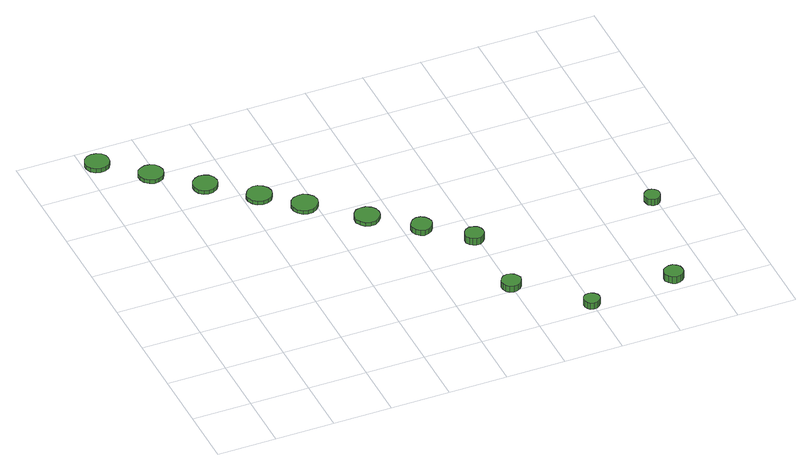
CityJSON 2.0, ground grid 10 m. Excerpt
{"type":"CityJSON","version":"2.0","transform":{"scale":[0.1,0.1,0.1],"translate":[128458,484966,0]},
"CityObjects":{
"tree1":{"type":"SolitaryVegetationObject","attributes":{"function":"something"},"geometry":[{"type":"MultiSurface","lod":"1","boundaries":[[[0,1,2,3,4,5,6,7,8,9,10,11,12,13,14]],[[15,16,17,18,19,20,21,22,23,24,25,26,27,28,29]],[[0,29,28,1]],[[1,28,27,2]],[[2,27,26,3]],[[3,26,25,4]],[[4,25,24,5]],[[5,24,23,6]],[[6,23,22,7]],[[7,22,21,8]],[[8,21,20,9]],[[9,20,19,10]],[[10,19,18,11]],[[11,18,17,12]],[[12,17,16,13]],[[13,16,15,14]],[[14,15,29,0]]]}]},
"tree2":{"type":"SolitaryVegetationObject","attributes":{"function":"something"},"geometry":[{"type":"MultiSurface","lod":"1","boundaries":[[[30,31,32,33,34,35,36,37,38,39,40,41,42,43,44]],[[45,46,47,48,49,50,51,52,53,54,55,56,57,58,59]],[[30,59,58,31]],[[31,58,57,32]],[[32,57,56,33]],[[33,56,55,34]],[[34,55,54,35]],[[35,54,53,36]],[[36,53,52,37]],[[37,52,51,38]],[[38,51,50,39]],[[39,50,49,40]],[[40,49,48,41]],[[41,48,47,42]],[[42,47,46,43]],[[43,46,45,44]],[[44,45,59,30]]]}]},
"tree3":{"type":"SolitaryVegetationObject","attributes":{"function":"something"},"geometry":[{"type":"MultiSurface","lod":"1","boundaries":[[[60,61,62,63,64,65,66,67,68,69,70,71,72,73,74]],[[75,76,77,78,79,80,81,82,83,84,85,86,87,88,89]],[[60,89,88,61]],[[61,88,87,62]],[[62,87,86,63]],[[63,86,85,64]],[[64,85,84,65]],[[65,84,83,66]],[[66,83,82,67]],[[67,82,81,68]],[[68,81,80,69]],[[69,80,79,70]],[[70,79,78,71]],[[71,78,77,72]],[[72,77,76,73]],[[73,76,75,74]],[[74,75,89,60]]]}]},
"tree4":{"type":"SolitaryVegetationObject","attributes":{"function":"something"},"geometry":[{"type":"MultiSurface","lod":"1","boundaries":[[[90,91,92,93,94,95,96,97,98,99,100,101,102,103,104]],[[105,106,107,108,109,110,111,112,113,114,115,116,117,118,119]],[[90,119,118,91]],[[91,118,117,92]],[[92,117,116,93]],[[93,116,115,94]],[[94,115,114,95]],[[95,114,113,96]],[[96,113,112,97]],[[97,112,111,98]],[[98,111,110,99]],[[99,110,109,100]],[[100,109,108,101]],[[101,108,107,102]],[[102,107,106,103]],[[103,106,105,104]],[[104,105,119,90]]]}]},
"tree5":{"type":"SolitaryVegetationObject","attributes":{"function":"something"},"geometry":[{"type":"MultiSurface","lod":"1","boundaries":[[[120,121,122,123,124,125,126,127,128,129,130,131,132,133,134]],[[135,136,137,138,139,140,141,142,143,144,145,146,147,148,149]],[[120,149,148,121]],[[121,148,147,122]],[[122,147,146,123]],[[123,146,145,124]],[[124,145,144,125]],[[125,144,143,126]],[[126,143,142,127]],[[127,142,141,128]],[[128,141,140,129]],[[129,140,139,130]],[[130,139,138,131]],[[131,138,137,132]],[[132,137,136,133]],[[133,136,135,134]],[[134,135,149,120]]]}]},
"tree6":{"type":"SolitaryVegetationObject","attributes":{"function":"something"},"geometry":[{"type":"MultiSurface","lod":"1","boundaries":[[[150,151,152,153,154,155,156,157,158,159,160,161,162,163,164]],[[165,166,167,168,169,170,171,172,173,174,175,176,177,178,179]],[[150,179,178,151]],[[151,178,177,152]],[[152,177,176,153]],[[153,176,175,154]],[[154,175,174,155]],[[155,174,173,156]],[[156,173,172,157]],[[157,172,171,158]],[[158,171,170,159]],[[159,170,169,160]],[[160,169,168,161]],[[161,168,167,162]],[[162,167,166,163]],[[163,166,165,164]],[[164,165,179,150]]]}]},
"tree7":{"type":"SolitaryVegetationObject","attributes":{"function":"something"},"geometry":[{"type":"MultiSurface","lod":"1","boundaries":[[[180,181,182,183,184,185,186,187,188,189,190,191,192,193,194]],[[195,196,197,198,199,200,201,202,203,204,205,206,207,208,209]],[[180,209,208,181]],[[181,208,207,182]],[[182,207,206,183]],[[183,206,205,184]],[[184,205,204,185]],[[185,204,203,186]],[[186,203,202,187]],[[187,202,201,188]],[[188,201,200,189]],[[189,200,199,190]],[[190,199,198,191]],[[191,198,197,192]],[[192,197,196,193]],[[193,196,195,194]],[[194,195,209,180]]]}]},
"tree8":{"type":"SolitaryVegetationObject","attributes":{"function":"something"},"geometry":[{"type":"MultiSurface","lod":"1","boundaries":[[[210,211,212,213,214,215,216,217,218,219,220,221,222,223,224]],[[225,226,227,228,229,230,231,232,233,234,235,236,237,238,239]],[[210,239,238,211]],[[211,238,237,212]],[[212,237,236,213]],[[213,236,235,214]],[[214,235,234,215]],[[215,234,233,216]],[[216,233,232,217]],[[217,232,231,218]],[[218,231,230,219]],[[219,230,229,220]],[[220,229,228,221]],[[221,228,227,222]],[[222,227,226,223]],[[223,226,225,224]],[[224,225,239,210]]]}]},
"tree9":{"type":"SolitaryVegetationObject","attributes":{"function":"something"},"geometry":[{"type":"MultiSurface","lod":"1","boundaries":[[[240,241,242,243,244,245,246,247,248,249,250,251,252,253,254]],[[255,256,257,258,259,260,261,262,263,264,265,266,267,268,269]],[[240,269,268,241]],[[241,268,267,242]],[[242,267,266,243]],[[243,266,265,244]],[[244,265,264,245]],[[245,264,263,246]],[[246,263,262,247]],[[247,262,261,248]],[[248,261,260,249]],[[249,260,259,250]],[[250,259,258,251]],[[251,258,257,252]],[[252,257,256,253]],[[253,256,255,254]],[[254,255,269,240]]]}]},
"tree10":{"type":"SolitaryVegetationObject","attributes":{"function":"something"},"geometry":[{"type":"MultiSurface","lod":"1","boundaries":[[[270,271,272,273,274,275,276,277,278,279,280,281,282,283,284]],[[285,286,287,288,289,290,291,292,293,294,295,296,297,298,299]],[[270,299,298,271]],[[271,298,297,272]],[[272,297,296,273]],[[273,296,295,274]],[[274,295,294,275]],[[275,294,293,276]],[[276,293,292,277]],[[277,292,291,278]],[[278,291,290,279]],[[279,290,289,280]],[[280,289,288,281]],[[281,288,287,282]],[[282,287,286,283]],[[283,286,285,284]],[[284,285,299,270]]]}]},
"tree11":{"type":"SolitaryVegetationObject","attributes":{"function":"something"},"geometry":[{"type":"MultiSurface","lod":"1","boundaries":[[[300,301,302,303,304,305,306,307,308,309,310,311,312,313,314]],[[315,316,317,318,319,320,321,322,323,324,325,326,327,328,329]],[[300,329,328,301]],[[301,328,327,302]],[[302,327,326,303]],[[303,326,325,304]],[[304,325,324,305]],[[305,324,323,306]],[[306,323,322,307]],[[307,322,321,308]],[[308,321,320,309]],[[309,320,319,310]],[[310,319,318,311]],[[311,318,317,312]],[[312,317,316,313]],[[313,316,315,314]],[[314,315,329,300]]]}]},
"tree12":{"type":"SolitaryVegetationObject","attributes":{"function":"something"},"geometry":[{"type":"MultiSurface","lod":"1","boundaries":[[[330,331,332,333,334,335,336,337,338,339,340,341,342,343,344]],[[345,346,347,348,349,350,351,352,353,354,355,356,357,358,359]],[[330,359,358,331]],[[331,358,357,332]],[[332,357,356,333]],[[333,356,355,334]],[[334,355,354,335]],[[335,354,353,336]],[[336,353,352,337]],[[337,352,351,338]],[[338,351,350,339]],[[339,350,349,340]],[[340,349,348,341]],[[341,348,347,342]],[[342,347,346,343]],[[343,346,345,344]],[[344,345,359,330]]]}]}
},
"vertices":[
[43,662,9],[42,670,9],[37,677,9],[29,681,9],[21,682,9],[13,680,9],[6,674,9],[3,666,9],[3,658,9],[6,650,9],[13,644,9],[21,642,9],[29,643,9],[37,647,9],[42,654,9],[42,654,1],[37,647,1],[29,643,1],[21,642,1],[13,644,1],[6,650,1],[3,658,1],[3,666,1],[6,674,1],[13,680,1],[21,682,1],[29,681,1],[37,677,1],[42,670,1],[43,662,1],
[111,603,8],[109,611,8],[104,618,8],[96,622,8],[88,623,8],[80,620,8],[73,615,8],[70,607,8],[70,598,8],[73,591,8],[80,585,8],[88,582,8],[96,583,8],[104,587,8],[109,594,8],[109,594,1],[104,587,1],[96,583,1],[88,582,1],[80,585,1],[73,591,1],[70,598,1],[70,607,1],[73,615,1],[80,620,1],[88,623,1],[96,622,1],[104,618,1],[109,611,1],[111,603,1],
[179,543,8],[177,552,8],[172,559,8],[164,563,8],[156,564,8],[148,561,8],[141,555,8],[138,548,8],[138,539,8],[141,531,8],[148,525,8],[156,523,8],[164,524,8],[172,528,8],[177,535,8],[177,535,1],[172,528,1],[164,524,1],[156,523,1],[148,525,1],[141,531,1],[138,539,1],[138,548,1],[141,555,1],[148,561,1],[156,564,1],[164,563,1],[172,559,1],[177,552,1],[179,543,1],
[247,484,8],[245,492,8],[240,499,8],[232,504,8],[224,505,8],[215,502,8],[209,496,8],[205,488,8],[205,480,8],[209,472,8],[215,466,8],[224,463,8],[232,464,8],[240,468,8],[245,475,8],[245,475,1],[240,468,1],[232,464,1],[224,463,1],[215,466,1],[209,472,1],[205,480,1],[205,488,1],[209,496,1],[215,502,1],[224,505,1],[232,504,1],[240,499,1],[245,492,1],[247,484,1],
[305,434,8],[303,443,8],[297,450,8],[289,455,8],[280,455,8],[272,453,8],[265,447,8],[261,438,8],[261,429,8],[265,421,8],[272,414,8],[280,412,8],[289,413,8],[297,417,8],[303,425,8],[303,425,1],[297,417,1],[289,413,1],[280,412,1],[272,414,1],[265,421,1],[261,429,1],[261,438,1],[265,447,1],[272,453,1],[280,455,1],[289,455,1],[297,450,1],[303,443,1],[305,434,1],
[382,365,8],[380,374,8],[375,381,8],[367,385,8],[358,386,8],[350,384,8],[344,378,8],[340,370,8],[340,361,8],[344,353,8],[350,347,8],[358,344,8],[367,345,8],[375,350,8],[380,357,8],[380,357,1],[375,350,1],[367,345,1],[358,344,1],[350,347,1],[344,353,1],[340,361,1],[340,370,1],[344,378,1],[350,384,1],[358,386,1],[367,385,1],[375,381,1],[380,374,1],[382,365,1],
[447,306,11],[445,313,11],[441,319,11],[435,323,11],[427,324,11],[420,321,11],[415,316,11],[412,310,11],[412,302,11],[415,295,11],[420,290,11],[427,288,11],[435,289,11],[441,293,11],[445,299,11],[445,299,1],[441,293,1],[435,289,1],[427,288,1],[420,290,1],[415,295,1],[412,302,1],[412,310,1],[415,316,1],[420,321,1],[427,324,1],[435,323,1],[441,319,1],[445,313,1],[447,306,1],
[515,109,17],[513,115,17],[509,121,17],[503,124,17],[497,125,17],[490,123,17],[485,118,17],[482,112,17],[482,105,17],[485,99,17],[490,94,17],[497,92,17],[503,93,17],[509,96,17],[513,102,17],[513,102,5],[509,96,5],[503,93,5],[497,92,5],[490,94,5],[485,99,5],[482,105,5],[482,112,5],[485,118,5],[490,123,5],[497,125,5],[503,124,5],[509,121,5],[513,115,5],[515,109,5],
[511,248,14],[510,254,14],[506,260,14],[500,263,14],[493,264,14],[487,262,14],[482,257,14],[479,251,14],[479,244,14],[482,238,14],[487,234,14],[493,232,14],[500,232,14],[506,236,14],[510,241,14],[510,241,1],[506,236,1],[500,232,1],[493,232,1],[487,234,1],[482,238,1],[479,244,1],[479,251,1],[482,257,1],[487,262,1],[493,264,1],[500,263,1],[506,260,1],[510,254,1],[511,248,1],
[611,16,16],[610,21,16],[606,26,16],[601,29,16],[596,29,16],[590,28,16],[586,24,16],[584,19,16],[584,13,16],[586,8,16],[590,4,16],[596,2,16],[601,3,16],[606,6,16],[610,10,16],[610,10,4],[606,6,4],[601,3,4],[596,2,4],[590,4,4],[586,8,4],[584,13,4],[584,19,4],[586,24,4],[590,28,4],[596,29,4],[601,29,4],[606,26,4],[610,21,4],[611,16,4],
[760,28,16],[759,35,16],[755,40,16],[749,44,16],[742,44,16],[736,42,16],[731,38,16],[728,32,16],[728,25,16],[731,19,16],[736,14,16],[742,12,16],[749,13,16],[755,16,16],[759,22,16],[759,22,3],[755,16,3],[749,13,3],[742,12,3],[736,14,3],[731,19,3],[728,25,3],[728,32,3],[731,38,3],[736,42,3],[742,44,3],[749,44,3],[755,40,3],[759,35,3],[760,28,3],
[803,217,21],[802,223,21],[799,227,21],[794,230,21],[788,231,21],[783,229,21],[779,225,21],[777,220,21],[777,214,21],[779,209,21],[783,205,21],[788,204,21],[794,204,21],[799,207,21],[802,212,21],[802,212,9],[799,207,9],[794,204,9],[788,204,9],[783,205,9],[779,209,9],[777,214,9],[777,220,9],[779,225,9],[783,229,9],[788,231,9],[794,230,9],[799,227,9],[802,223,9],[803,217,9]
]}
